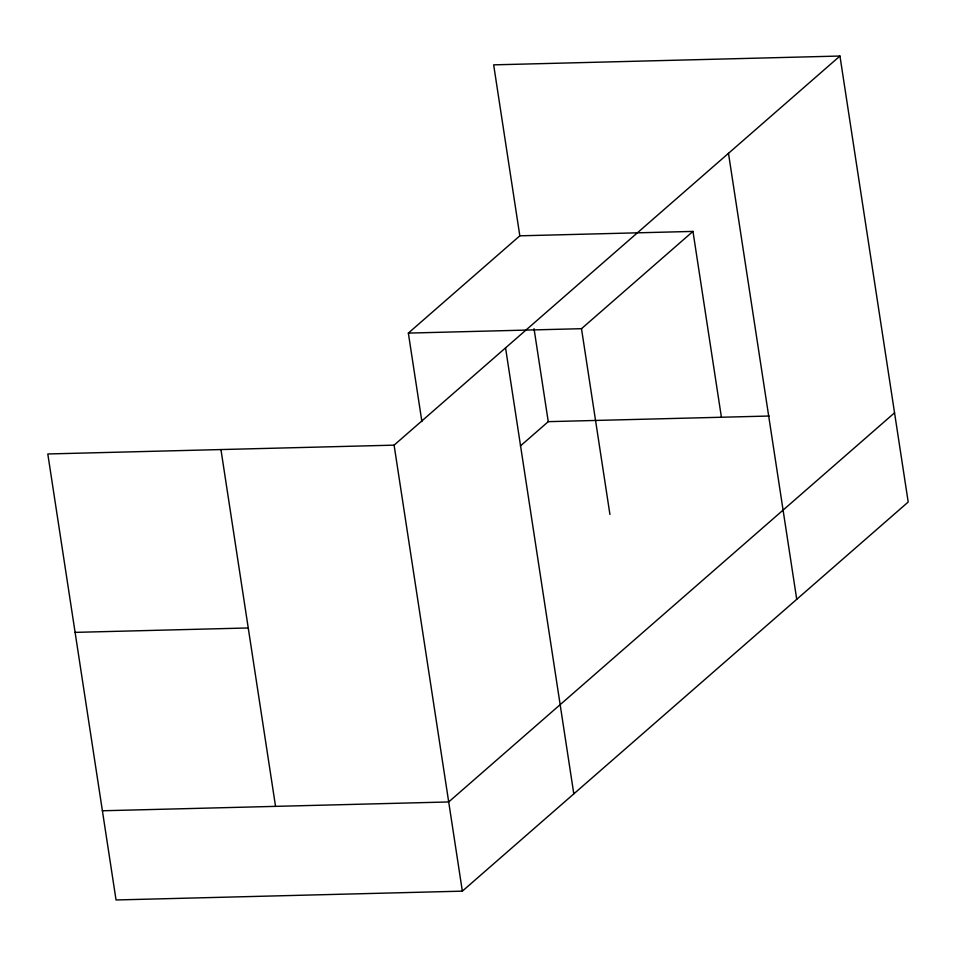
<?xml version="1.0" encoding="UTF-8"?>
<svg xmlns="http://www.w3.org/2000/svg" width="956" height="956" viewBox="0 0 956 956"><rect width="100%" height="100%" fill="white"/><g stroke="black" fill="none" stroke-linecap="round" stroke-linejoin="round"><path stroke-width="1.43" d="M421.895 421.596L408.355 333.094L519.825 235.821L692.969 231.412L721.41 417.246M394.099 445.149L839.954 56.034L908.2 502.031L462.346 891.147L116.046 899.966L47.8 453.969L394.099 445.149L462.346 891.147M408.355 333.094L581.499 328.685L692.969 231.412M520.387 445.974L548.254 421.656L769.174 416.027M894.553 412.825L448.687 801.953L102.4 810.772M839.954 56.034L493.655 64.853L519.825 235.821M75.094 632.37L248.249 627.961M728.484 153.307L796.73 599.304M581.499 328.685L609.94 514.519M534.034 328.673L548.254 421.656M505.557 347.865L573.803 793.874M220.944 449.559L275.543 806.362"/></g></svg>
